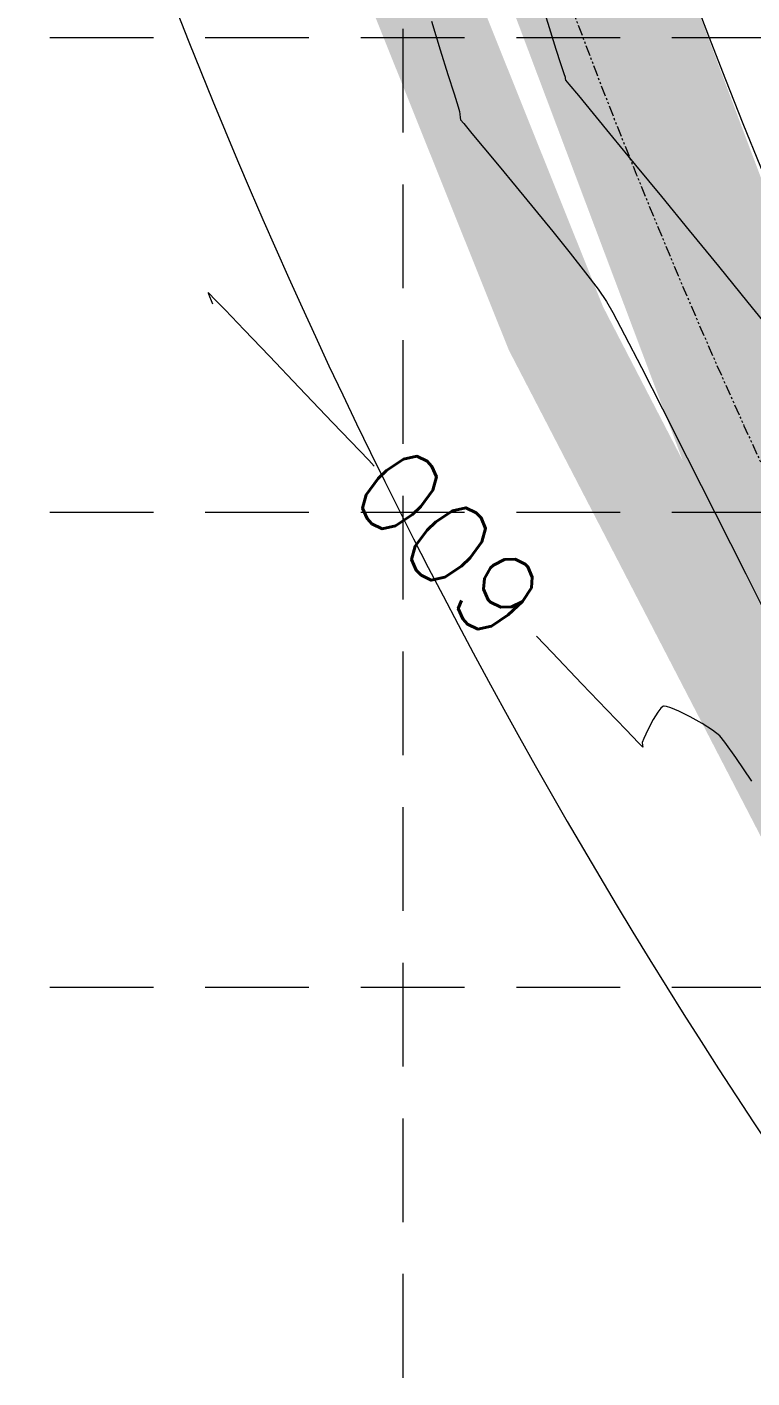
# Model space of a CAD drawing. Extents: x 2140663 to 2528301, y 336313 to 7007653.
# Drawn here: x 2527344.6 to 2527386.6, y 7006284 to 7006362.1 of the extents above; entities that cross this region are included whole.
import ezdxf

# ---------------------------------------------------------------- set-up
doc = ezdxf.new("R2010")
doc.units = 0
doc.header["$MEASUREMENT"] = 0
doc.linetypes.add('HIDDEN', pattern=[0.375, 0.25, -0.125])
doc.linetypes.add('PHANTOM2', pattern=[1.25, 0.625, -0.125, 0.125, -0.125, 0.125, -0.125])
for name, color, linetype in [('1 EXISTING CONTOURS', 43, 'Continuous'), ('1 SILT FENCE', 200, 'Continuous'), ('GRID', 254, 'HIDDEN'), ('LIMITS OF DISTURBANCE', 1, 'HIDDEN'), ('xdrc002ar$0$xdrc002ar$0$C-PKNG-FACE-N', 1, 'Continuous'), ('xdrc002bs$0$v-rail-road-exst', 14, 'xdrc002bs$0$TRACKS'), ('xdrc002pt$0$v-prop-line', 3, 'PHANTOM2')]:
    doc.layers.add(name, color=color, linetype=linetype)
doc.styles.add('L200', font='simplex', dxfattribs={"height": 12})
doc.linetypes.add('xdrc002bs$0$TRACKS', pattern='A,0.15,[130,ltypeshp.shx,S=0.25,R=0,X=0,Y=0],0.15', length=0.3)

msp = doc.modelspace()

# ---------------------------------------------------------------- linework, layer by layer
at = {"layer": '1 EXISTING CONTOURS', "color": 43, "lineweight": 0, "extrusion": (0.9552982910997463, 0.2956436622386896, 0), "elevation": 4485777.01829751}
msp.add_lwpolyline([(5945965.745177712, 600), (5945964.005876987, 600)], dxfattribs=at)
at = {"layer": '1 EXISTING CONTOURS', "color": 43, "lineweight": 0}
for points, elevation in [([(2527374.600713925, 7006362.913649357), (2527374.922334437, 7006361.85084919)], 601), ([(2527374.922334437, 7006361.85084919), (2527375.236474096, 7006360.854023001)], 601), ([(2527368.545597225, 7006360.799430513), (2527368.990969745, 7006359.371710996)], 600), ([(2527375.236474096, 7006360.854023001), (2527375.506561032, 7006360.020051414)], 601), ([(2527375.696023381, 7006359.445815043), (2527375.768289275, 7006359.228194508)], 601), ([(2527375.768289275, 7006359.228194508), (2527375.778430103, 7006359.143506297)], 601), ([(2527375.778430103, 7006359.143506297), (2527375.791091525, 7006359.06012619)], 601), ([(2527375.791091525, 7006359.06012619), (2527375.985852899, 7006358.823509614)], 601), ([(2527376.535780044, 7006358.157496902), (2527377.39344351, 7006357.118296045)], 601), ([(2527369.573401671, 7006357.516553168), (2527369.659565596, 7006357.238508217)], 600), ([(2527369.694470663, 7006356.902415976), (2527369.724594237, 7006356.759202268)], 600), ([(2527377.39344351, 7006357.118296045), (2527378.511413844, 7006355.762115031)], 601), ([(2527372.944407379, 7006352.87742933), (2527374.001049366, 7006351.594657841)], 600), ([(2527355.119464217, 7006346.75184448), (2527355.131457414, 7006346.69303949)], 600), ([(2527355.13550172, 7006346.753823103), (2527355.123744918, 7006346.763763725)], 600), ([(2527355.288215813, 7006346.308031132), (2527355.374781056, 7006346.112977019)], 600), ([(2527356.095993522, 7006345.764395262), (2527355.488964987, 7006346.393835821)], 600), ([(2527378.529882777, 7006345.618969738), (2527379.211538112, 7006344.323316389)], 600), ([(2527364.726721105, 7006336.737157269), (2527364.409964244, 7006337.069079041)], 600), ([(2527376.735049264, 7006324.151853403), (2527375.012638783, 7006325.956529276)], 600), ([(2527381.462526515, 7006322.848851451), (2527381.415004078, 7006322.827452762)], 600), ([(2527381.506523822, 7006322.854996815), (2527381.462526515, 7006322.848851451)], 600), ([(2527381.889583661, 7006322.763146638), (2527381.629539184, 7006322.841337143)], 600), ([(2527384.300070405, 7006321.459780478), (2527383.696935566, 7006321.843239697)], 600), ([(2527380.552306522, 7006321.482347647), (2527380.315915542, 7006320.980986327)], 600), ([(2527380.218958587, 7006320.754068845), (2527380.243530711, 7006320.59775366)], 600), ([(2527380.243530711, 7006320.59775366), (2527380.258916169, 7006320.471088077)], 600), ([(2527385.642388062, 7006319.876369273), (2527385.00760886, 7006320.771494383)], 600), ([(2527386.580753048, 7006318.523777825), (2527385.642388062, 7006319.876369273)], 600)]:
    msp.add_lwpolyline(points, dxfattribs=dict(at, elevation=elevation))
at = {"layer": '1 EXISTING CONTOURS', "color": 43, "lineweight": 0, "extrusion": (0.9496461944350759, 0.3133242815279053, 0), "elevation": 4595375.251122557}
msp.add_lwpolyline([(5861675.015139427, 601), (5861674.41045489, 601)], dxfattribs=at)
at = {"layer": '1 EXISTING CONTOURS', "color": 43, "lineweight": 0, "extrusion": (0.9541549584927288, 0.2993130721898712, 0), "elevation": 4508596.603087661}
msp.add_lwpolyline([(5928677.958255478, 600), (5928676.78528946, 600)], dxfattribs=at)
at = {"layer": '1 EXISTING CONTOURS', "color": 43, "lineweight": 0, "extrusion": (0.7711079865117002, 0.6367043844186026, 0), "elevation": 6409859.189347586}
msp.add_lwpolyline([(3793467.873908155, 601), (3793467.010199409, 601)], dxfattribs=at)
at = {"layer": '1 EXISTING CONTOURS', "color": 43, "lineweight": 0, "extrusion": (0.9539773606667026, 0.2998786343429492, 0), "elevation": 4512110.27884548}
msp.add_lwpolyline([(5926003.086848737, 600.0000000000007), (5926002.31537709, 600.0000000000007)], dxfattribs=at)
at = {"layer": '1 EXISTING CONTOURS', "color": 43, "lineweight": 0, "extrusion": (0.9931784134420351, 0.116604627149879, 0), "elevation": 3327102.662144003}
msp.add_lwpolyline([(6663859.769326146, 600.0000000000007), (6663859.618573559, 600.0000000000007)], dxfattribs=at)
at = {"layer": '1 EXISTING CONTOURS', "color": 43, "lineweight": 0, "extrusion": (0.9957061135965756, 0.09257070457981449, 0), "elevation": 3165100.851097442}
msp.add_lwpolyline([(6742312.195596057, 600.0000000000003), (6742312.008424334, 600.0000000000003)], dxfattribs=at)
at = {"layer": '1 EXISTING CONTOURS', "color": 43, "lineweight": 0, "extrusion": (0.7801835077822146, 0.6255507127201113, 0), "elevation": 6354643.641486851}
msp.add_lwpolyline([(3885246.060640898, 600), (3885245.778917687, 600)], dxfattribs=at)
at = {"layer": '1 EXISTING CONTOURS', "color": 43, "lineweight": 0, "extrusion": (0.7695078506712432, 0.6386373523020116, 0), "elevation": 6419351.969846539}
msp.add_lwpolyline([(3777373.539923512, 600), (3777372.807300121, 600)], dxfattribs=at)
at = {"layer": '1 EXISTING CONTOURS', "color": 43, "lineweight": 0, "extrusion": (0.7682002529459847, 0.6402096308036338, 0), "elevation": 6427063.128976755}
msp.add_lwpolyline([(3764237.582067661, 600), (3764236.485948725, 600)], dxfattribs=at)
at = {"layer": '1 EXISTING CONTOURS', "color": 43, "lineweight": 0, "extrusion": (0.7721084675014462, 0.6354907665832514, 0), "elevation": 6403884.743465295}
msp.add_lwpolyline([(3803540.902592143, 601.0000000000003), (3803538.808387441, 601.0000000000003)], dxfattribs=at)
at = {"layer": '1 EXISTING CONTOURS', "color": 43, "lineweight": 0, "extrusion": (0.768591674029715, 0.6397396647169851, 0), "elevation": 6424759.645996328}
msp.add_lwpolyline([(3768166.69975961, 600), (3768165.327595414, 600)], dxfattribs=at)
at = {"layer": '1 EXISTING CONTOURS', "color": 43, "lineweight": 0, "extrusion": (0.7698450005935481, 0.6382308947873958, 0), "elevation": 6417356.292045383}
msp.add_lwpolyline([(3780759.800074665, 600), (3780758.239312613, 600)], dxfattribs=at)
at = {"layer": '1 EXISTING CONTOURS', "color": 43, "lineweight": 0, "extrusion": (0.7727159943320168, 0.6347519138241985, 0), "elevation": 6400243.530439453}
msp.add_lwpolyline([(3809662.718084737, 601), (3809660.360792567, 601)], dxfattribs=at)
at = {"layer": '1 EXISTING CONTOURS', "color": 43, "lineweight": 0, "extrusion": (0.7734568249226214, 0.6338489883092168, 0), "elevation": 6395789.677569211}
msp.add_lwpolyline([(3817132.918019148, 601.0000000000007), (3817130.371175566, 601.0000000000007)], dxfattribs=at)
at = {"layer": '1 EXISTING CONTOURS', "color": 43, "lineweight": 0, "extrusion": (0.77479972668271, 0.6322067569493367, 0), "elevation": 6387671.504943482}
msp.add_lwpolyline([(3830696.379782376, 600.0000000000003), (3830694.70410566, 600.0000000000003)], dxfattribs=at)
at = {"layer": '1 EXISTING CONTOURS', "color": 43, "lineweight": 0, "extrusion": (0.7791041178876684, 0.6268945473446694, 0), "elevation": 6361331.1145873}
msp.add_lwpolyline([(3874278.722770678, 600), (3874277.120710118, 600)], dxfattribs=at)
at = {"layer": '1 EXISTING CONTOURS', "color": 43, "lineweight": 0, "extrusion": (0.7743630465706415, 0.6327415523780895, 0), "elevation": 6390320.962586107}
msp.add_lwpolyline([(3826278.592233493, 601), (3826275.929371723, 601)], dxfattribs=at)
at = {"layer": '1 EXISTING CONTOURS', "color": 43, "lineweight": 0, "extrusion": (0.7857151300218871, 0.61858850171555, 0), "elevation": 6319844.57353142}
msp.add_lwpolyline([(3941588.680199883, 600), (3941587.239034001, 600)], dxfattribs=at)
at = {"layer": '1 EXISTING CONTOURS', "color": 43, "lineweight": 0, "extrusion": (0.7754860918331136, 0.6313646500821882, 0), "elevation": 6383512.272881214}
msp.add_lwpolyline([(3837624.337338381, 601.0000000000007), (3837621.631987519, 601.0000000000007)], dxfattribs=at)
at = {"layer": '1 EXISTING CONTOURS', "color": 43, "lineweight": 0, "extrusion": (0.7968738185645192, 0.6041457748643135, 0), "elevation": 6246856.016642867}
msp.add_lwpolyline([(4056271.10827704, 600), (4056269.915070002, 600)], dxfattribs=at)
at = {"layer": '1 EXISTING CONTOURS', "color": 43, "lineweight": 0, "extrusion": (0.9411444950135984, -0.3380044962801514, 0), "elevation": 10429.653006915}
msp.add_lwpolyline([(7448242.082395033, 600), (7448242.069730403, 600)], dxfattribs=at)
at = {"layer": '1 EXISTING CONTOURS', "color": 43, "lineweight": 0, "extrusion": (0.9380751671788152, 0.3464317836493039, 0), "elevation": 4798070.269197224}
msp.add_lwpolyline([(5696923.699279748, 600.0000000000007), (5696923.540686181, 600.0000000000007)], dxfattribs=at)
at = {"layer": '1 EXISTING CONTOURS', "color": 43, "lineweight": 0, "extrusion": (0.7052681072974661, 0.7089406863970004, 0), "elevation": 6749547.249674579}
msp.add_lwpolyline([(3149607.911236985, 600.0000000000007), (3149608.029606993, 600.0000000000007)], dxfattribs=at)
at = {"layer": '1 EXISTING CONTOURS', "color": 43, "lineweight": 0, "extrusion": (0.8192748541874059, 0.5734010056637544, 0), "elevation": 6088063.373642533}
msp.add_lwpolyline([(4290922.986384336, 600), (4290922.12752629, 600)], dxfattribs=at)
at = {"layer": '1 EXISTING CONTOURS', "color": 43, "lineweight": 0, "extrusion": (0.9183370480286148, 0.3957992751611472, 0), "elevation": 5094070.784946321}
msp.add_lwpolyline([(5433862.252075867, 600.0000000000003), (5433861.994832984, 600.0000000000003)], dxfattribs=at)
at = {"layer": '1 EXISTING CONTOURS', "color": 43, "lineweight": 0, "extrusion": (0.7160598380980949, 0.6980389016830869, 0), "elevation": 6700440.103809016}
msp.add_lwpolyline([(3252770.814749409, 600.0000000000007), (3252771.200896873, 600.0000000000007)], dxfattribs=at)
at = {"layer": '1 EXISTING CONTOURS', "color": 43, "lineweight": 0, "extrusion": (0.8721737859678858, 0.4891961642025056, 0), "elevation": 5631790.702858839}
msp.add_lwpolyline([(4874367.838517649, 600.0000000000007), (4874367.101989925, 600.0000000000007)], dxfattribs=at)
at = {"layer": '1 EXISTING CONTOURS', "color": 43, "lineweight": 0, "extrusion": (0.7769064307308795, 0.6296160718159961, 0), "elevation": 6374850.873338016}
msp.add_lwpolyline([(3851992.350852371, 601.0000000000003), (3851989.676535222, 601.0000000000003)], dxfattribs=at)
at = {"layer": '1 EXISTING CONTOURS', "color": 43, "lineweight": 0, "extrusion": (0.7215243662724194, 0.6923890444505774, 0), "elevation": 6674666.054406449}
msp.add_lwpolyline([(3305333.908157306, 600), (3305335.515249447, 600)], dxfattribs=at)
at = {"layer": '1 EXISTING CONTOURS', "color": 43, "lineweight": 0, "extrusion": (0.7223863901876316, 0.6914896262936147, 0), "elevation": 6670543.063211123}
msp.add_lwpolyline([(3313644.600360794, 600), (3313646.695727552, 600)], dxfattribs=at)
at = {"layer": '1 EXISTING CONTOURS', "color": 43, "lineweight": 0, "extrusion": (0.8888966932083517, 0.4581077043701161, 0), "elevation": 5456239.337600825}
msp.add_lwpolyline([(5070104.41180457, 600.0000000000007), (5070102.298188163, 600.0000000000007)], dxfattribs=at)
at = {"layer": '1 EXISTING CONTOURS', "color": 43, "lineweight": 0, "extrusion": (0.7228527592677787, 0.6910020900250293, 0), "elevation": 6668305.898776394}
msp.add_lwpolyline([(3318141.826290607, 600), (3318144.321152748, 600)], dxfattribs=at)
at = {"layer": '1 EXISTING CONTOURS', "color": 43, "lineweight": 0, "extrusion": (0.8907865223234886, 0.4544220193243555, 0), "elevation": 5435192.482676352}
msp.add_lwpolyline([(5092658.215464102, 600), (5092655.530443664, 600)], dxfattribs=at)
at = {"layer": '1 EXISTING CONTOURS', "color": 43, "lineweight": 0, "extrusion": (0.7231370960072013, 0.6907045246545528, 0), "elevation": 6666939.675645672}
msp.add_lwpolyline([(3320883.235878944, 600), (3320886.041455932, 600)], dxfattribs=at)
at = {"layer": '1 EXISTING CONTOURS', "color": 43, "lineweight": 0, "extrusion": (0.8919029997314419, 0.4522267562518338, 0), "elevation": 5422633.48731933}
msp.add_lwpolyline([(5106026.217882452, 600), (5106023.039696587, 600)], dxfattribs=at)
at = {"layer": '1 EXISTING CONTOURS', "color": 43, "lineweight": 0, "extrusion": (0.7233205794063575, 0.690512374550414, 0), "elevation": 6666057.135856701}
msp.add_lwpolyline([(3322651.388243877, 600), (3322654.415754691, 600)], dxfattribs=at)
at = {"layer": '1 EXISTING CONTOURS', "color": 43, "lineweight": 0, "extrusion": (0.8926416819616985, 0.4507669327097877, 0), "elevation": 5414272.404095705}
msp.add_lwpolyline([(5114888.029464297, 600.0000000000007), (5114884.436368471, 600.0000000000007)], dxfattribs=at)
at = {"layer": '1 EXISTING CONTOURS', "color": 43, "lineweight": 0, "extrusion": (0.8931679788720847, 0.4497232054470344, 0), "elevation": 5408289.856907703}
msp.add_lwpolyline([(5121209.74837254, 600.0000000000007), (5121205.818629333, 600.0000000000007)], dxfattribs=at)
at = {"layer": '1 EXISTING CONTOURS', "color": 43, "lineweight": 0, "extrusion": (0.8935633611282834, 0.4489370998805127, 0), "elevation": 5403781.425167684}
msp.add_lwpolyline([(5125962.789769979, 600.0000000000003), (5125958.601645487, 600.0000000000003)], dxfattribs=at)
at = {"layer": '1 EXISTING CONTOURS', "color": 43, "lineweight": 0, "extrusion": (0.723503653380352, 0.6903205512986582, 0), "elevation": 6665175.851995762}
msp.add_lwpolyline([(3324403.514259262, 600), (3324404.814663347, 600)], dxfattribs=at)
at = {"layer": '1 EXISTING CONTOURS', "color": 43, "lineweight": 0, "extrusion": (0.7232050112439727, 0.6906334134051184, 0), "elevation": 6666613.084506293}
msp.add_lwpolyline([(3321515.820363202, 600), (3321517.915532301, 600)], dxfattribs=at)
at = {"layer": '1 EXISTING CONTOURS', "color": 43, "lineweight": 0, "extrusion": (0.7228063353014507, 0.6910506505662859, 0), "elevation": 6668528.777794586}
msp.add_lwpolyline([(3317666.445132324, 600), (3317668.051984564, 600)], dxfattribs=at)
at = {"layer": '1 EXISTING CONTOURS', "color": 43, "lineweight": 0, "extrusion": (0.8526507126137326, -0.5224813511306352, 0), "elevation": -1505699.53144606}
msp.add_lwpolyline([(7294455.383979699, 600.0000000000007), (7294454.883027107, 600.0000000000007)], dxfattribs=at)
at = {"layer": '1 EXISTING CONTOURS', "color": 43, "lineweight": 0, "extrusion": (0.7853745766966125, -0.6190208189379552, 0), "elevation": -2352118.613713637}
msp.add_lwpolyline([(7067089.401467085, 600), (7067089.107609237, 600)], dxfattribs=at)
at = {"layer": '1 EXISTING CONTOURS', "color": 43, "lineweight": 0, "extrusion": (0.6436045667289931, -0.7653581917544131, 0), "elevation": -3735712.349504303}
msp.add_lwpolyline([(6443653.437387419, 600), (6443653.297863533, 600)], dxfattribs=at)
at = {"layer": '1 EXISTING CONTOURS', "color": 43, "lineweight": 0, "extrusion": (-0.1103620863571957, -0.9938914477420997, 0), "elevation": -7242451.461781905}
msp.add_lwpolyline([(1738710.580317445, 600), (1738710.456546019, 600)], dxfattribs=at)
at = {"layer": '1 EXISTING CONTOURS', "color": 43, "lineweight": 0, "extrusion": (0.3892779088128118, 0.9211203557138037, 0), "elevation": 7437520.452583854}
msp.add_lwpolyline([(399383.2756540435, 600), (399383.7685473976, 600)], dxfattribs=at)
at = {"layer": '1 EXISTING CONTOURS', "color": 43, "lineweight": 0, "extrusion": (-0.451191523805621, -0.8924271448392647, 0), "elevation": -7392965.938952378}
msp.add_lwpolyline([(-905688.0001385463, 600), (-905688.7483927761, 600)], dxfattribs=at)
at = {"layer": '1 EXISTING CONTOURS', "color": 43, "lineweight": 0, "extrusion": (0.886224202571926, -0.4632565841688104, 0), "elevation": -1005898.742937286}
msp.add_lwpolyline([(7379998.024286464, 600.0000000000007), (7379997.3502123, 600.0000000000007)], dxfattribs=at)
at = {"layer": '1 EXISTING CONTOURS', "color": 43, "lineweight": 0, "extrusion": (-0.4948686423944996, -0.8689677938650116, 0), "elevation": -7338990.974140741}
msp.add_lwpolyline([(-1270993.943366462, 600.0000000000007), (-1270994.732320231, 600.0000000000007)], dxfattribs=at)
at = {"layer": '1 EXISTING CONTOURS', "color": 43, "lineweight": 0, "extrusion": (0.7218163784207154, 0.6920846161009524, 0), "elevation": 6673271.076203912}
msp.add_lwpolyline([(3308116.236142348, 600.0000000000007), (3308117.265897901, 600.0000000000007)], dxfattribs=at)
at = {"layer": '1 EXISTING CONTOURS', "color": 43, "lineweight": 0, "extrusion": (0.9195749707193478, -0.3929145876987912, 0), "elevation": -428770.0395249422}
msp.add_lwpolyline([(7435882.005726851, 600.0000000000003), (7435881.758963412, 600.0000000000003)], dxfattribs=at)
at = {"layer": '1 EXISTING CONTOURS', "color": 43, "lineweight": 0, "extrusion": (-0.6016616405196442, -0.7987510690617012, 0), "elevation": -7116936.94039355}
msp.add_lwpolyline([(-2196683.425515945, 600.0000000000007), (-2196683.951888517, 600.0000000000007)], dxfattribs=at)
at = {"layer": '1 EXISTING CONTOURS', "color": 43, "lineweight": 0, "extrusion": (0.7913244733962382, 0.611396416250673, 0), "elevation": 6283621.021009943}
msp.add_lwpolyline([(3999038.958810181, 600), (3999039.428387357, 600)], dxfattribs=at)
at = {"layer": '1 EXISTING CONTOURS', "color": 43, "lineweight": 0, "extrusion": (0.7166762974856915, 0.6974059683012475, 0), "elevation": 6697563.238666502}
msp.add_lwpolyline([(3258653.73748272, 600), (3258654.101372434, 600)], dxfattribs=at)
at = {"layer": '1 SILT FENCE', "color": 200, "linetype": 'Continuous', "lineweight": 0, "const_width": 10}
msp.add_lwpolyline([(2527399.081934685, 7006315.288383235), (2527391.900589671, 7006326.489594969), (2527366.741728181, 7006393.255902261), (2527354.340679787, 7006455.342112081), (2527350.22266781, 7006657.083685357)], dxfattribs=at)
at = {"layer": 'GRID', "color": 253, "linetype": 'HIDDEN', "lineweight": 0, "ltscale": 24}
for p, q in [((2527366.415647264, 7006032.016217309), (2527366.29970966, 7007623.616497753)), ((2527228.947377252, 7006361.51927518), (2528272.331315909, 7006361.51927518)), ((2527228.947377252, 7006334.061803108), (2528272.331315909, 7006334.061803108)), ((2527228.947377252, 7006306.604331039), (2528272.331315909, 7006306.604331039))]:
    msp.add_line(p, q, dxfattribs=at)
at = {"layer": 'LIMITS OF DISTURBANCE', "ltscale": 70, "const_width": 6}
msp.add_lwpolyline([(2527323.279507909, 7007478.034385583), (2527323.279507909, 7007463.102355542), (2527345.362386929, 7006446.874516389, 0.3527120601780434), (2527681.725039883, 7006131.321992346), (2528205.897920626, 7006144.525554366), (2528183.386823632, 7007495.015237641)], format="xyb", close=True, dxfattribs=at)
at = {"layer": 'xdrc002ar$0$xdrc002ar$0$C-PKNG-FACE-N', "color": 7, "linetype": 'Continuous', "lineweight": 0}
msp.add_arc((2527731.944868506, 7006495.461958744), 372.7365509038806, 184.2893280860441, 211.1078637476755, dxfattribs=at)
at = {"layer": 'xdrc002bs$0$v-rail-road-exst', "color": 7, "lineweight": 0, "ltscale": 0.1}
msp.add_lwpolyline([(2527329.612689179, 7006488.599018269, 0.1754023176800247), (2527409.052752624, 7006268.680676657, 0.02902946981657823), (2527447.886468883, 7006227.158564671, 0.06767570571352022), (2527510.611701932, 7006181.840893986, 0.01454100416896879), (2527558.661133012, 7006157.949311711, 0.01454100416896879)], format="xyb", dxfattribs=at)
at = {"layer": 'xdrc002pt$0$v-prop-line', "color": 7, "lineweight": 0}
msp.add_arc((2527731.94322961, 7006495.76971355), 379.6700000006037, 181.1630531336929, 242.8448308904258, dxfattribs=at)

# ---------------------------------------------------------------- texts
at = {"layer": '1 EXISTING CONTOURS', "color": 43, "lineweight": 0, "insert": (2527371.550023549, 7006326.108906115, 600), "char_height": 4.8, "width": 17.6, "attachment_point": 1, "rotation": 133.65177469951652, "style": 'L200'}
msp.add_mtext('\\Ftxt.shx;\\W1.0000000000;\\T1.0000000000;\\o\\l600', dxfattribs=at)

doc.saveas('drawing.dxf')
